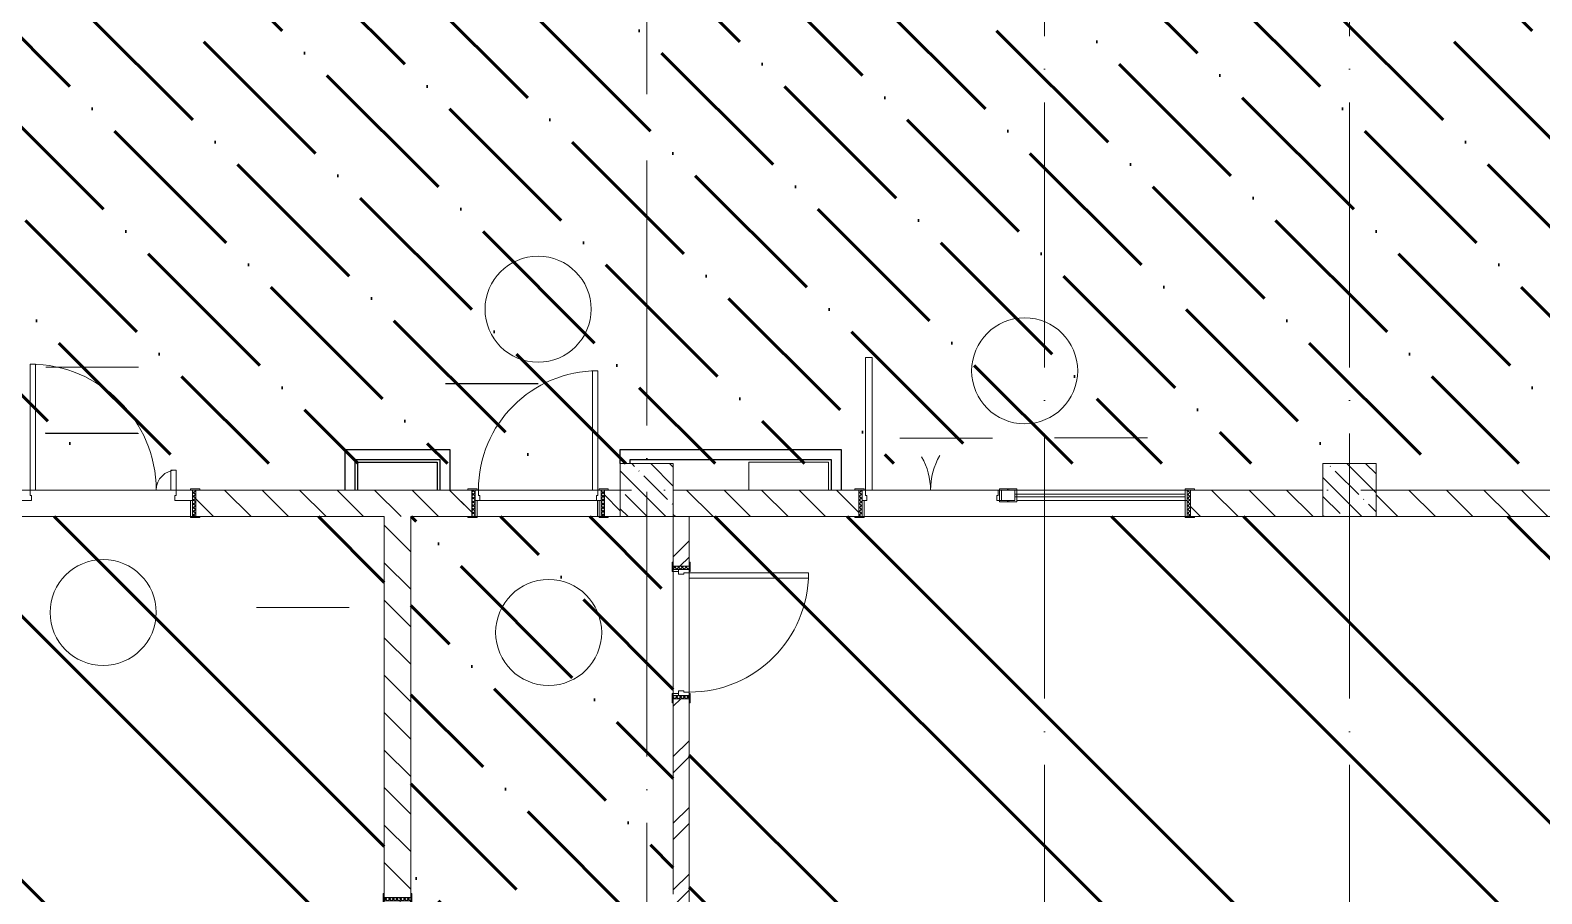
# Model space of a CAD drawing. Header units: millimetres. Extents: x -68946 to 288321, y -402657 to 324925.
# Drawn here: x 98203 to 109603, y -225828 to -219310 of the extents above; entities that cross this region are included whole.
import ezdxf

# ---------------------------------------------------------------- set-up
doc = ezdxf.new("R2010")
doc.units = ezdxf.units.MM
doc.linetypes.add('ADSK_Линия сетки', pattern=[2500, 2000, -250, 0, -250])
for name, color, linetype, lineweight in [('3.4) ПТ-1.2      4 вып', 1, 'Continuous', 60), ('3.4) ПТ-2.15    4 вып', 200, 'Continuous', 60), ('A-DOOR-____-IDEN', 31, 'Continuous', 9), ('A-DOOR-____-MCUT', 250, 'Continuous', 5), ('A-DOOR-____-OTLN', 250, 'Continuous', 5), ('A-DOOR-FRAM-MCUT', 31, 'Continuous', 5), ('A-DOOR-FRAM-OTLN', 31, 'Continuous', 5), ('A-DOOR-GLAZ-MCUT', 31, 'Continuous', 5), ('A-FLOR-____-OTLN', 192, 'Continuous', 9), ('A-WALL-____-MCUT', 250, 'Continuous', 13), ('A-WALL-____-PATT', 250, 'Continuous', 13), ('I-WALL-____-OTLN', 250, 'Continuous', 9), ('S-COLS-____-IDEN', 171, 'Continuous', 9), ('S-COLS-____-MCUT', 250, 'Continuous', 25), ('S-COLS-____-OTLN', 250, 'Continuous', 9), ('S-GRID-____-OTLN', 250, 'Continuous', 9), ('Обобщенные модели', 7, 'Continuous', 9)]:
    doc.layers.add(name, color=color, linetype=linetype, lineweight=lineweight)
pattern_1 = [(135, (28052.9, -258555.93), (-141.42136, -141.42136), [])]
pattern_2 = [(135, (1801.41, 164.685), (-14.14214, -14.14214), []), (225, (1801.41, 164.685), (14.14214, -14.14214), [])]
pattern_3 = [(45, (-321.384, 164.685), (-14.1421, 14.1421), []), (135, (-321.384, 164.685), (-14.1421, -14.1421), [])]
pattern_4 = [(135, (28052.9, -258645.93), (-141.42136, -141.42136), [])]

# ---------------------------------------------------------------- blocks, each defined once
blk = doc.blocks.new('Дверь_СКБ_1Ст_Внутренняя - Д-29л_1000x2100h_Кладовая-42643438-АР1_Маркировочный план 3 этажа секция 2_3')
at = {"layer": 'A-DOOR-____-OTLN'}
h = blk.add_hatch(dxfattribs=at)
h.set_pattern_fill('FP_38', color=256, style=0, pattern_type=2)
h.set_pattern_definition(pattern_2)
h.paths.add_polyline_path([(512.5, -100), (512.5, 100), (487.5, 100), (487.5, -100)])
at = {"layer": 'A-DOOR-FRAM-OTLN'}
h = blk.add_hatch(dxfattribs=at)
h.set_pattern_fill('FP_39', color=256, style=0, pattern_type=2)
h.set_pattern_definition(pattern_3)
h.paths.add_polyline_path([(-462.5, 100), (-487.5, 100), (-487.5, -100), (-462.5, -100)])
at = {"layer": 'A-DOOR-____-MCUT'}
for p, q in [((462.5, 1000), (422.5, 1000)), ((422.5, 1000), (422.5, 100)), ((462.5, 100), (462.5, 1000)), ((422.5, 100), (462.5, 100))]:
    blk.add_line(p, q, dxfattribs=at)
at = {"layer": 'A-DOOR-____-OTLN'}
blk.add_arc((462.5, 100), 900, 90, 180, dxfattribs=at)
at = {"layer": 'A-DOOR-FRAM-MCUT'}
for p, q in [((-447.5, 108), (-517.5, 108)), ((-517.5, 108), (-517.5, 100)), ((-517.5, 100), (-447.5, 100)), ((-462.5, 100), (-487.5, 100)), ((-487.5, 100), (-487.5, -100)), ((-437.5, 100), (-462.5, 100)), ((-462.5, 100), (-462.5, 20)), ((-462.5, -100), (-462.5, 100)), ((-447.5, 100), (-462.5, 100)), ((-462.5, 100), (-462.5, 99)), ((-462.5, 99), (-447.5, 99)), ((-462.5, 20), (-427.5, 20)), ((-447.5, 20), (-462.5, 20)), ((-462.5, 20), (-462.5, -100)), ((-447.5, 100), (-447.5, 108)), ((-447.5, 99), (-447.5, 100)), ((-447.5, -100), (-447.5, 20)), ((-437.5, 60), (-437.5, 100)), ((-427.5, 60), (-437.5, 60)), ((-427.5, 20), (-427.5, 60)), ((462.5, 60), (452.5, 60)), ((452.5, 60), (452.5, 20)), ((452.5, 20), (487.5, 20)), ((462.5, 100), (462.5, 60)), ((487.5, 100), (462.5, 100)), ((542.5, 108), (472.5, 108)), ((472.5, 108), (472.5, 100)), ((487.5, 100), (472.5, 100)), ((472.5, 100), (472.5, 99)), ((472.5, 100), (542.5, 100)), ((472.5, 99), (487.5, 99)), ((487.5, 20), (472.5, 20)), ((472.5, 20), (472.5, -100)), ((487.5, 20), (487.5, 100)), ((512.5, 100), (487.5, 100)), ((487.5, 100), (487.5, -100)), ((487.5, 99), (487.5, 100)), ((487.5, -100), (487.5, 20)), ((512.5, -100), (512.5, 100)), ((542.5, 100), (542.5, 108)), ((-447.5, -100), (-517.5, -100)), ((-517.5, -100), (-517.5, -108)), ((-517.5, -108), (-447.5, -108)), ((-487.5, -100), (-462.5, -100)), ((-462.5, -100), (-447.5, -100)), ((-447.5, -108), (-447.5, -100)), ((472.5, -100), (487.5, -100)), ((542.5, -100), (472.5, -100)), ((472.5, -100), (472.5, -108)), ((472.5, -108), (542.5, -108)), ((487.5, -100), (512.5, -100)), ((542.5, -108), (542.5, -100))]:
    blk.add_line(p, q, dxfattribs=at)
blk = doc.blocks.new('Дверь_СКБ_1Ст_Внутренняя - Д-29п_1000x2100h_Кладовая-42637306-АР1_Маркировочный план 3 этажа секция 2_3')
at = {"layer": 'A-DOOR-____-OTLN'}
h = blk.add_hatch(dxfattribs=at)
h.set_pattern_fill('FP_42', color=256, style=0, pattern_type=2)
h.set_pattern_definition([(135, (1801.41, 124.685), (-14.14214, -14.14214), []), (225, (1801.41, 124.685), (14.14214, -14.14214), [])])
h.paths.add_polyline_path([(512.5, -60), (512.5, 60), (487.5, 60), (487.5, -60)])
at = {"layer": 'A-DOOR-FRAM-OTLN'}
h = blk.add_hatch(dxfattribs=at)
h.set_pattern_fill('FP_43', color=256, style=0, pattern_type=2)
h.set_pattern_definition([(45, (-321.384, 124.685), (-14.1421, 14.1421), []), (135, (-321.384, 124.685), (-14.1421, -14.1421), [])])
h.paths.add_polyline_path([(-462.5, 60), (-487.5, 60), (-487.5, -60), (-462.5, -60)])
at = {"layer": 'A-DOOR-____-MCUT'}
for p, q in [((-437.5, 960), (-437.5, 60)), ((-397.5, 960), (-437.5, 960)), ((-397.5, 60), (-397.5, 960)), ((-437.5, 60), (-397.5, 60))]:
    blk.add_line(p, q, dxfattribs=at)
at = {"layer": 'A-DOOR-____-OTLN'}
blk.add_arc((-437.5, 60), 900, 360, 90, dxfattribs=at)
at = {"layer": 'A-DOOR-FRAM-MCUT'}
for p, q in [((-447.5, 68), (-517.5, 68)), ((-517.5, 68), (-517.5, 60)), ((-517.5, 60), (-447.5, 60)), ((-462.5, 60), (-487.5, 60)), ((-487.5, 60), (-487.5, -60)), ((-437.5, 60), (-462.5, 60)), ((-462.5, 60), (-462.5, -20)), ((-462.5, -60), (-462.5, 60)), ((-447.5, 60), (-462.5, 60)), ((-462.5, 60), (-462.5, 59)), ((-462.5, 59), (-447.5, 59)), ((-447.5, 60), (-447.5, 68)), ((-447.5, 59), (-447.5, 60)), ((-437.5, 20), (-437.5, 60)), ((-427.5, 20), (-437.5, 20)), ((-427.5, -20), (-427.5, 20)), ((462.5, 20), (452.5, 20)), ((452.5, 20), (452.5, -20)), ((462.5, 60), (462.5, 20)), ((487.5, 60), (462.5, 60)), ((542.5, 68), (472.5, 68)), ((472.5, 68), (472.5, 60)), ((487.5, 60), (472.5, 60)), ((472.5, 60), (472.5, 59)), ((472.5, 60), (542.5, 60)), ((472.5, 59), (487.5, 59)), ((487.5, -20), (487.5, 60)), ((512.5, 60), (487.5, 60)), ((487.5, 60), (487.5, -60)), ((487.5, 59), (487.5, 60)), ((512.5, -60), (512.5, 60)), ((542.5, 60), (542.5, 68)), ((-447.5, -60), (-517.5, -60)), ((-517.5, -60), (-517.5, -68)), ((-517.5, -68), (-447.5, -68)), ((-487.5, -60), (-462.5, -60)), ((-462.5, -20), (-427.5, -20)), ((-447.5, -20), (-462.5, -20)), ((-462.5, -20), (-462.5, -60)), ((-462.5, -60), (-447.5, -60)), ((-447.5, -60), (-447.5, -20)), ((-447.5, -68), (-447.5, -60)), ((452.5, -20), (487.5, -20)), ((487.5, -20), (472.5, -20)), ((472.5, -20), (472.5, -60)), ((472.5, -60), (487.5, -60)), ((542.5, -60), (472.5, -60)), ((472.5, -60), (472.5, -68)), ((472.5, -68), (542.5, -68)), ((487.5, -60), (487.5, -20)), ((487.5, -60), (512.5, -60)), ((542.5, -68), (542.5, -60))]:
    blk.add_line(p, q, dxfattribs=at)
blk = doc.blocks.new('BSC_Колонна _Прямоугольная - 400x400-V133-АР1_Маркировочный план 3 этажа секция 2_3')
at = {"layer": 'S-COLS-____-OTLN', "lineweight": 5}
h = blk.add_hatch(dxfattribs=at)
h.set_pattern_fill('FP_109', color=256, style=0, pattern_type=2)
h.set_pattern_definition([(135, (-74800, -35775), (-142.5612, -142.5612), []), (135, (-74657.44, -35775), (-142.5612, -142.5612), [252.016, -50.403, 3.353, -47.05])])
h.paths.add_polyline_path([(200, -200), (200, 200), (-200, 200), (-200, -200)])
at = {"layer": 'S-COLS-____-MCUT', "lineweight": 5}
for p, q in [((200, 200), (-200, 200)), ((-200, 200), (-200, -200)), ((200, -200), (200, 200)), ((-200, -200), (200, -200))]:
    blk.add_line(p, q, dxfattribs=at)
blk = doc.blocks.new('BSC_Колонна _Прямоугольная - 400x400-V135-АР1_Маркировочный план 3 этажа секция 2_3')
at = {"layer": 'S-COLS-____-OTLN', "lineweight": 5}
h = blk.add_hatch(dxfattribs=at)
h.set_pattern_fill('FP_111', color=256, style=0, pattern_type=2)
h.set_pattern_definition([(135, (-80100, -35775), (-142.5612, -142.5612), []), (135, (-79957.44, -35775), (-142.5612, -142.5612), [252.016, -50.403, 3.353, -47.05])])
h.paths.add_polyline_path([(200, -200), (200, 200), (-200, 200), (-200, -200)])
at = {"layer": 'S-COLS-____-MCUT', "lineweight": 5}
for p, q in [((200, 200), (-200, 200)), ((-200, 200), (-200, -200)), ((200, -200), (200, 200)), ((-200, -200), (200, -200))]:
    blk.add_line(p, q, dxfattribs=at)
blk = doc.blocks.new('Дверь_СКБ_1Ст_Внутренняя - Д-29л_1000x2100h_Кладовая-V153-АР1_Маркировочный план 3 этажа секция 2_3')
at = {"layer": 'A-DOOR-____-OTLN'}
h = blk.add_hatch(dxfattribs=at)
h.set_pattern_fill('FP_38', color=256, style=0, pattern_type=2)
h.set_pattern_definition(pattern_2)
h.paths.add_polyline_path([(512.5, -100), (512.5, 100), (487.5, 100), (487.5, -100)])
at = {"layer": 'A-DOOR-FRAM-OTLN'}
h = blk.add_hatch(dxfattribs=at)
h.set_pattern_fill('FP_39', color=256, style=0, pattern_type=2)
h.set_pattern_definition(pattern_3)
h.paths.add_polyline_path([(-462.5, -100), (-462.5, 100), (-487.5, 100), (-487.5, -100)])
at = {"layer": 'A-DOOR-____-MCUT'}
for p, q in [((462.5, 1000), (422.5, 1000)), ((422.5, 1000), (422.5, 100)), ((462.5, 100), (462.5, 1000)), ((422.5, 100), (462.5, 100))]:
    blk.add_line(p, q, dxfattribs=at)
at = {"layer": 'A-DOOR-____-OTLN'}
blk.add_arc((462.5, 100), 900, 90, 180, dxfattribs=at)
at = {"layer": 'A-DOOR-FRAM-MCUT'}
for p, q in [((-447.5, 108), (-517.5, 108)), ((-517.5, 108), (-517.5, 100)), ((-517.5, 100), (-447.5, 100)), ((-462.5, 100), (-487.5, 100)), ((-487.5, 100), (-487.5, -100)), ((-437.5, 100), (-462.5, 100)), ((-462.5, 100), (-462.5, 20)), ((-462.5, -100), (-462.5, 100)), ((-447.5, 100), (-462.5, 100)), ((-462.5, 100), (-462.5, 99)), ((-462.5, 99), (-447.5, 99)), ((-462.5, 20), (-427.5, 20)), ((-447.5, 20), (-462.5, 20)), ((-462.5, 20), (-462.5, -100)), ((-447.5, 100), (-447.5, 108)), ((-447.5, 99), (-447.5, 100)), ((-447.5, -100), (-447.5, 20)), ((-437.5, 60), (-437.5, 100)), ((-427.5, 60), (-437.5, 60)), ((-427.5, 20), (-427.5, 60)), ((462.5, 60), (452.5, 60)), ((452.5, 60), (452.5, 20)), ((452.5, 20), (487.5, 20)), ((462.5, 100), (462.5, 60)), ((487.5, 100), (462.5, 100)), ((542.5, 108), (472.5, 108)), ((472.5, 108), (472.5, 100)), ((487.5, 100), (472.5, 100)), ((472.5, 100), (472.5, 99)), ((472.5, 100), (542.5, 100)), ((472.5, 99), (487.5, 99)), ((487.5, 20), (472.5, 20)), ((472.5, 20), (472.5, -100)), ((487.5, 20), (487.5, 100)), ((512.5, 100), (487.5, 100)), ((487.5, 100), (487.5, -100)), ((487.5, 99), (487.5, 100)), ((487.5, -100), (487.5, 20)), ((512.5, -100), (512.5, 100)), ((542.5, 100), (542.5, 108)), ((-447.5, -100), (-517.5, -100)), ((-517.5, -100), (-517.5, -108)), ((-517.5, -108), (-447.5, -108)), ((-487.5, -100), (-462.5, -100)), ((-462.5, -100), (-447.5, -100)), ((-447.5, -108), (-447.5, -100)), ((472.5, -100), (487.5, -100)), ((542.5, -100), (472.5, -100)), ((472.5, -100), (472.5, -108)), ((472.5, -108), (542.5, -108)), ((487.5, -100), (512.5, -100)), ((542.5, -108), (542.5, -100))]:
    blk.add_line(p, q, dxfattribs=at)
blk = doc.blocks.new('Дверь_СКБ_2Ст_Фрамуга2 - Н_ВВ-3_2500x2600h_Учебные помещения_Фрамуга слева-V1-АР1_Маркировочный план 3 этажа секция 2_3')
at = {"layer": 'A-DOOR-____-OTLN'}
h = blk.add_hatch(dxfattribs=at)
h.set_pattern_fill('FP_3', color=256, style=0, pattern_type=2)
h.set_pattern_definition([(135, (1051.41, 164.685), (-14.1421, -14.1421), []), (225, (1051.41, 164.685), (14.1421, -14.1421), [])])
h.paths.add_polyline_path([(1237.5, 100), (1237.5, -100), (1262.5, -100), (1262.5, 100)])
at = {"layer": 'A-DOOR-FRAM-OTLN'}
h = blk.add_hatch(dxfattribs=at)
h.set_pattern_fill('FP_4', color=256, style=0, pattern_type=2)
h.set_pattern_definition([(45, (-1071.384, 164.685), (-14.1421, 14.1421), []), (135, (-1071.384, 164.685), (-14.1421, -14.1421), [])])
h.paths.add_polyline_path([(-1237.5, -100), (-1212.5, -100), (-1212.5, 100), (-1237.5, 100)])
at = {"layer": 'A-DOOR-____-MCUT'}
for p, q in [((-1187.5, 1100), (-1187.5, 100)), ((-1137.5, 1100), (-1187.5, 1100)), ((-1137.5, 100), (-1137.5, 1100)), ((-1187.5, 100), (-1137.5, 100))]:
    blk.add_line(p, q, dxfattribs=at)
at = {"layer": 'A-DOOR-____-OTLN'}
for centre, radius, start, end in [((-1197.5, 100), 500, 360, 30), ((-177.5, 100), 520, 150, 180)]:
    blk.add_arc(centre, radius, start, end, dxfattribs=at)
at = {"layer": 'A-DOOR-FRAM-MCUT'}
for p, q in [((-1197.5, 108), (-1267.5, 108)), ((-1267.5, 108), (-1267.5, 100)), ((-1267.5, 100), (-1197.5, 100)), ((-1212.5, 100), (-1237.5, 100)), ((-1237.5, 100), (-1237.5, -100)), ((-1187.5, 100), (-1212.5, 100)), ((-1212.5, 100), (-1212.5, 20)), ((-1212.5, -100), (-1212.5, 100)), ((-1212.5, 20), (-1177.5, 20)), ((-1197.5, 20), (-1212.5, 20)), ((-1212.5, 20), (-1212.5, -100)), ((-1197.5, 100), (-1197.5, 108)), ((-1197.5, -100), (-1197.5, 20)), ((-1187.5, 60), (-1187.5, 100)), ((-1177.5, 60), (-1187.5, 60)), ((-1177.5, 20), (-1177.5, 60)), ((-187.5, 60), (-197.5, 60)), ((-197.5, 60), (-197.5, 20)), ((-197.5, 20), (-162.5, 20)), ((-187.5, 100), (-187.5, 60)), ((-162.5, 100), (-187.5, 100)), ((-177.5, 108), (-177.5, 100)), ((-107.5, 108), (-177.5, 108)), ((-177.5, 100), (-177.5, 20)), ((-177.5, 12), (-177.5, 20)), ((-107.5, 12), (-177.5, 12)), ((-62.5, 100), (-162.5, 100)), ((-162.5, 20), (-162.5, 100)), ((-162.5, 20), (-162.5, 100)), ((-62.5, 20), (-162.5, 20)), ((-117.5, 108), (-117.5, 100)), ((-47.5, 108), (-117.5, 108)), ((-117.5, 20), (-117.5, 12)), ((-117.5, 12), (-47.5, 12)), ((-107.5, 100), (-107.5, 108)), ((-107.5, 20), (-107.5, 12)), ((-62.5, 100), (-62.5, 20)), ((-47.5, 100), (-47.5, 108)), ((-47.5, 100), (-47.5, 20)), ((-47.5, 100), (1237.5, 100)), ((-47.5, 12), (-47.5, 20)), ((1237.5, 20), (-47.5, 20)), ((1292.5, 108), (1222.5, 108)), ((1222.5, 108), (1222.5, 100)), ((1222.5, 100), (1222.5, 20)), ((1222.5, 100), (1292.5, 100)), ((1237.5, 20), (1222.5, 20)), ((1222.5, 20), (1222.5, -100)), ((1237.5, 100), (1237.5, 20)), ((1262.5, 100), (1237.5, 100)), ((1237.5, 100), (1237.5, -100)), ((1237.5, -100), (1237.5, 20)), ((1262.5, -100), (1262.5, 100)), ((1292.5, 100), (1292.5, 108)), ((-1197.5, -100), (-1267.5, -100)), ((-1267.5, -100), (-1267.5, -108)), ((-1267.5, -108), (-1197.5, -108)), ((-1237.5, -100), (-1212.5, -100)), ((-1212.5, -100), (-1197.5, -100)), ((-1197.5, -108), (-1197.5, -100)), ((1222.5, -100), (1237.5, -100)), ((1292.5, -100), (1222.5, -100)), ((1222.5, -100), (1222.5, -108)), ((1222.5, -108), (1292.5, -108)), ((1237.5, -100), (1262.5, -100)), ((1292.5, -108), (1292.5, -100))]:
    blk.add_line(p, q, dxfattribs=at)
at = {"layer": 'A-DOOR-GLAZ-MCUT'}
for p, q in [((1222.5, 70), (-62.5, 70)), ((1222.5, 50), (-62.5, 50))]:
    blk.add_line(p, q, dxfattribs=at)
blk = doc.blocks.new('Дверь_СКБ_2Ст_Внутренняя1 - Н_ВВ-11_1400x2600h_Фрамуга сверху_ рейлинг_ ручка-42112425-АР1_Маркировочный план 3 этажа секция 2_3')
at = {"layer": 'A-DOOR-____-OTLN'}
h = blk.add_hatch(dxfattribs=at)
h.set_pattern_fill('FP_40', color=256, style=0, pattern_type=2)
h.set_pattern_definition([(135, (1601.41, 164.685), (-14.14214, -14.14214), []), (225, (1601.41, 164.685), (14.14214, -14.14214), [])])
h.paths.add_polyline_path([(687.5, -100), (712.5, -100), (712.5, 100), (687.5, 100), (687.5, -33.4)])
at = {"layer": 'A-DOOR-FRAM-OTLN'}
h = blk.add_hatch(dxfattribs=at)
h.set_pattern_fill('FP_41', color=256, style=0, pattern_type=2)
h.set_pattern_definition([(45, (-521.384, 164.685), (-14.1421, 14.1421), []), (135, (-521.384, 164.685), (-14.1421, -14.1421), [])])
h.paths.add_polyline_path([(-662.5, -100), (-662.5, 100), (-687.5, 100), (-687.5, -100)])
at = {"layer": 'A-DOOR-____-MCUT'}
for p, q in [((-537.5, 1050), (-537.5, 100)), ((-497.5, 1050), (-537.5, 1050)), ((-497.5, 100), (-497.5, 1050)), ((562.5, 250), (522.5, 250)), ((522.5, 250), (522.5, 100)), ((562.5, 100), (562.5, 250)), ((-537.5, 100), (-497.5, 100)), ((522.5, 100), (562.5, 100))]:
    blk.add_line(p, q, dxfattribs=at)
at = {"layer": 'A-DOOR-____-OTLN'}
for centre, radius, start, end in [((-537.5, 100), 950, 0, 90), ((562.5, 100), 150, 90, 180)]:
    blk.add_arc(centre, radius, start, end, dxfattribs=at)
at = {"layer": 'A-DOOR-FRAM-MCUT'}
for p, q in [((-647.5, 108), (-717.5, 108)), ((-717.5, 108), (-717.5, 100)), ((-717.5, 100), (-647.5, 100)), ((-662.5, 100), (-687.5, 100)), ((-687.5, 100), (-687.5, -100)), ((-537.5, 100), (-662.5, 100)), ((-662.5, 100), (-662.5, 20)), ((-662.5, -100), (-662.5, 100)), ((-647.5, 100), (-662.5, 100)), ((-662.5, 100), (-662.5, 99)), ((-662.5, 99), (-647.5, 99)), ((-662.5, 20), (-527.5, 20)), ((-647.5, 20), (-662.5, 20)), ((-662.5, 20), (-662.5, -100)), ((-647.5, 100), (-647.5, 108)), ((-647.5, 99), (-647.5, 100)), ((-647.5, -100), (-647.5, 20)), ((-537.5, 60), (-537.5, 100)), ((-527.5, 60), (-537.5, 60)), ((-527.5, 20), (-527.5, 60)), ((562.5, 60), (552.5, 60)), ((552.5, 60), (552.5, 20)), ((552.5, 20), (687.5, 20)), ((562.5, 100), (562.5, 60)), ((687.5, 100), (562.5, 100)), ((742.5, 108), (672.5, 108)), ((672.5, 108), (672.5, 100)), ((687.5, 100), (672.5, 100)), ((672.5, 100), (672.5, 99)), ((672.5, 100), (742.5, 100)), ((672.5, 99), (687.5, 99)), ((687.5, 20), (672.5, 20)), ((672.5, 20), (672.5, -100)), ((687.5, 20), (687.5, 100)), ((712.5, 100), (687.5, 100)), ((687.5, 100), (687.5, -100)), ((687.5, 99), (687.5, 100)), ((687.5, -100), (687.5, 20)), ((712.5, -100), (712.5, 100)), ((742.5, 100), (742.5, 108)), ((-647.5, -100), (-717.5, -100)), ((-717.5, -100), (-717.5, -108)), ((-717.5, -108), (-647.5, -108)), ((-687.5, -100), (-662.5, -100)), ((-662.5, -100), (-647.5, -100)), ((-647.5, -108), (-647.5, -100)), ((672.5, -100), (687.5, -100)), ((742.5, -100), (672.5, -100)), ((672.5, -100), (672.5, -108)), ((672.5, -108), (742.5, -108)), ((687.5, -100), (712.5, -100)), ((742.5, -108), (742.5, -100))]:
    blk.add_line(p, q, dxfattribs=at)
blk = doc.blocks.new('ADSK_Марка_Дверь - Типоразмер_ADSK_Марка-30565456-АР1_Маркировочный план 3 этажа секция 2_3')
at = {"layer": 'A-DOOR-____-IDEN'}
blk.add_circle((0, 0), 4, dxfattribs=at)
blk = doc.blocks.new('ADSK_Марка_НесущаяКолонна - Экземлпляр_ADSK_Марка-38501749-АР2_План фахверков внутренних ограждающих конструкций на отм_ _8_400_ Секция 2_ 3')
at = {"layer": 'S-COLS-____-IDEN'}
blk.add_line((-3.5, 0), (3.5, 0), dxfattribs=at)

msp = doc.modelspace()

# ---------------------------------------------------------------- hatches: boundary and pattern name
at = {"layer": '3.4) ПТ-1.2      4 вып'}
h = msp.add_hatch(dxfattribs=at)
h.set_pattern_fill('ANSI32', color=256, scale=222, angle=90)
h.paths.add_polyline_path([(100872.9057, -222980.9286), (97552.9057, -222980.9286), (97552.9057, -232130.9286), (100872.9057, -232130.9286)])
h = msp.add_hatch(dxfattribs=at)
h.set_pattern_fill('ANSI32', color=256, scale=222, angle=90)
h.paths.add_polyline_path([(110802.9057, -222980.9286), (103172.9057, -222980.9286), (103172.9057, -232130.9286), (110802.9057, -232130.9286)])
at = {"layer": '3.4) ПТ-2.15    4 вып'}
h = msp.add_hatch(dxfattribs=at)
h.set_pattern_fill('ANSI36', color=256, scale=150, angle=90)
h.paths.add_polyline_path([(136922.9066, -218780.9286), (97552.9057, -218780.9286), (97552.9057, -222580.9286), (118362.9063, -222580.9286), (118362.9063, -222130.9056), (121722.9057, -222130.9056), (121722.9057, -222580.9286), (124552.9057, -222580.9286), (124552.9057, -222130.9883), (129331.7151, -222130.9883), (129331.7151, -222580.9286), (136922.9066, -222580.9286)])
h = msp.add_hatch(dxfattribs=at)
h.set_pattern_fill('ANSI36', color=256, scale=150, angle=90)
h.paths.add_polyline_path([(103052.9057, -222980.9286), (101072.9057, -222980.9286), (101072.9057, -228830.9292), (103052.9057, -228830.9292)])
at = {"layer": 'A-WALL-____-PATT', "lineweight": 15}
h = msp.add_hatch(dxfattribs=at)
h.set_pattern_fill('FP_1', color=256, style=0, pattern_type=2)
h.set_pattern_definition(pattern_4)
h.paths.add_polyline_path([(99452.9057, -222980.9286), (101532.9057, -222980.9286), (101532.9057, -222780.9286), (99452.9057, -222780.9286), (99452.9057, -222860.9286)])
h.paths.add_polyline_path([(97769.2215, -222980.9286), (98052.9057, -222980.9286), (98052.9057, -222780.9286), (97752.9057, -222780.9286), (97752.9057, -222980.9286)])
h = msp.add_hatch(dxfattribs=at)
h.set_pattern_fill('FP_1', color=256, style=0, pattern_type=2)
h.set_pattern_definition(pattern_4)
h.paths.add_polyline_path([(102554.546, -222980.9286), (102652.9057, -222980.9286), (102652.9057, -222780.9286), (102532.9057, -222780.9286), (102532.9057, -222980.9286)])
h.paths.add_polyline_path([(101531.9057, -222980.9286), (101532.9057, -222980.8023), (101532.9057, -222780.9286), (101422.9057, -222780.9286), (101422.9057, -222980.9286), (101502.9057, -222980.9286)])
h = msp.add_hatch(dxfattribs=at)
h.set_pattern_fill('FP_1', color=256, style=0, pattern_type=2)
h.set_pattern_definition(pattern_1)
h.paths.add_polyline_path([(107832.9057, -222980.9286), (107952.9057, -222980.9286), (107952.9057, -222780.9286), (106952.9057, -222780.9286), (106952.9057, -222980.9286), (107337.6802, -222980.9286)])
h.paths.add_polyline_path([(104422.9057, -222980.9286), (104452.9057, -222980.9286), (104452.9057, -222780.9286), (103052.9057, -222780.9286), (103052.9057, -222980.9286)])
h = msp.add_hatch(dxfattribs=at)
h.set_pattern_fill('FP_1', color=256, style=0, pattern_type=2)
h.set_pattern_definition([(135, (26712.9, -258555.93), (-141.42136, -141.42136), [])])
h.paths.add_polyline_path([(112282.9057, -222980.9286), (112592.9057, -222980.9286), (112592.9057, -222780.9286), (112232.9057, -222780.9286), (112232.9104, -222980.9286), (112262.9057, -222980.9286)])
h.paths.add_polyline_path([(110832.9057, -222980.9286), (110832.9057, -222780.9286), (108352.9057, -222780.9903), (108352.9057, -222980.9286), (110802.9057, -222980.9286)])
h = msp.add_hatch(dxfattribs=at)
h.set_pattern_fill('FP_1', color=256, style=0, pattern_type=2)
h.set_pattern_definition(pattern_1)
h.paths.add_polyline_path([(100872.9057, -232130.9286), (101072.9057, -232130.9286), (101072.9057, -226855.9292), (100872.9057, -226855.9292), (100872.9057, -231253.5602)])
h.paths.add_polyline_path([(101072.9057, -225855.9292), (101072.9057, -222979.8832), (100872.9057, -222979.8832), (100872.9057, -225855.9292)])
h = msp.add_hatch(dxfattribs=at)
h.set_pattern_fill('FP_2', color=256, style=0, pattern_type=2)
h.set_pattern_definition([(45, (28052.9, -258555.93), (-251.4472, 251.4472), []), (45, (28052.9, -258174.93), (-251.4472, 251.4472), [])])
h.paths.add_polyline_path([(103172.9057, -228830.9292), (103172.9057, -224355.9292), (103052.9057, -224355.9292), (103052.9057, -228830.9292)])
h.paths.add_polyline_path([(103172.9057, -223355.9292), (103172.9057, -222980.9286), (103052.9057, -222980.9286), (103052.9057, -223355.9292)])

# ---------------------------------------------------------------- linework, layer by layer
for points in [[(100577.9057, -222780.9286), (100577.9057, -222475.9286), (101367.9057, -222475.9286), (101367.9057, -222780.9286)], [(102652.9057, -222580.9286), (102652.9057, -222475.9286), (104317.9057, -222475.9286), (104317.9057, -222780.9286)], [(100652.9057, -222780.9286), (100652.9057, -222550.9286), (101292.9057, -222550.9286), (101292.9057, -222780.9286)], [(100672.9057, -222780.9286), (100672.9057, -222570.9286), (101272.9057, -222570.9286), (101272.9057, -222780.9286)], [(102727.9057, -222580.9286), (102727.9057, -222550.9286), (104242.9057, -222550.9286), (104242.9057, -222780.9286)]]:
    msp.add_lwpolyline(points)
at = {"layer": 'A-FLOR-____-OTLN', "lineweight": 5}
for p, q in [((99262.9057, -222780.9286), (98242.9057, -222780.9286)), ((98242.9057, -222780.9286), (99262.9057, -222780.9286)), ((102472.9057, -222860.9286), (101592.9057, -222860.9286)), ((102481.9057, -222980.9286), (102481.9057, -222860.9286)), ((105502.9057, -222780.9286), (104552.9057, -222780.9286)), ((106912.9057, -222780.9286), (105527.9057, -222780.9286)), ((102492.9057, -222980.9286), (102481.9057, -222980.9286)), ((103172.9057, -223445.9292), (103172.9057, -224305.9292))]:
    msp.add_line(p, q, dxfattribs=at)
at = {"layer": 'A-WALL-____-MCUT', "color": 7, "lineweight": 15}
for p, q in [((101502.9057, -222780.9286), (99452.9057, -222780.9286)), ((99742.9057, -222780.9286), (99482.9057, -222780.9286)), ((102652.9057, -222780.9286), (102562.9057, -222780.9286)), ((104422.9057, -222780.9286), (103052.9057, -222780.9286)), ((107952.9057, -222780.9286), (106982.9057, -222780.9286)), ((110802.9057, -222780.9286), (108352.9057, -222780.9286)), ((99482.9057, -222980.9286), (100872.9057, -222980.9286)), ((100872.9057, -222980.9286), (100872.9057, -225825.9292)), ((101072.9057, -225825.9292), (101072.9057, -222980.9286)), ((101072.9057, -222980.9286), (101502.9057, -222980.9286)), ((102562.9057, -222980.9286), (102652.9057, -222980.9286)), ((103052.9057, -222980.9286), (103052.9057, -223325.9292)), ((103052.9057, -222980.9286), (104452.9057, -222980.9286)), ((103172.9057, -223325.9292), (103172.9057, -222980.9286)), ((106982.9057, -222980.9286), (107952.9057, -222980.9286)), ((108352.9057, -222980.9286), (110802.9057, -222980.9286)), ((103052.9057, -224385.9292), (103052.9057, -225830.9286)), ((103172.9057, -229957.9292), (103172.9057, -224385.9292))]:
    msp.add_line(p, q, dxfattribs=at)
at = {"layer": 'I-WALL-____-OTLN', "lineweight": 15}
for p, q in [((101582.9057, -222780.9286), (102442.9057, -222780.9286)), ((104552.9057, -222780.9286), (105502.9057, -222780.9286)), ((105527.9057, -222780.9286), (106912.9057, -222780.9286)), ((99412.9057, -222980.9286), (98092.9057, -222980.9286)), ((102492.9057, -222980.9286), (101572.9057, -222980.9286)), ((106912.9057, -222980.9286), (104492.9057, -222980.9286)), ((103052.9057, -224315.9292), (103052.9057, -223395.9292)), ((103172.9057, -223445.9292), (103172.9057, -224305.9292))]:
    msp.add_line(p, q, dxfattribs=at)
at = {"layer": 'S-GRID-____-OTLN', "linetype": 'ADSK_Линия сетки'}
for p, q in [((102852.9057, -262294.7685), (102852.9057, -197353.9241)), ((105852.9057, -197353.9241), (105852.9057, -262294.7685)), ((108152.9057, -197353.9241), (108152.9057, -262294.7685)), ((93236.8325, -222780.9286), (181888.5828, -222780.9286))]:
    msp.add_line(p, q, dxfattribs=at)
at = {"layer": 'Обобщенные модели'}
for p, q in [((100672.9057, -222780.9286), (100672.9057, -222570.9286)), ((100672.9057, -222570.9286), (101272.9057, -222570.9286)), ((100672.9057, -222780.9286), (100672.9057, -222570.9286)), ((100672.9057, -222570.9286), (101272.9057, -222570.9286)), ((101272.9057, -222570.9286), (100672.9057, -222570.9286)), ((100672.9057, -222570.9286), (100672.9057, -222780.9286)), ((101272.9057, -222570.9286), (101272.9057, -222780.9286)), ((101272.9057, -222570.9286), (101272.9057, -222780.9286)), ((101272.9057, -222780.9286), (101272.9057, -222570.9286)), ((103622.9057, -222780.9286), (103622.9057, -222570.9286)), ((103622.9057, -222570.9286), (104222.9057, -222570.9286)), ((103622.9057, -222780.9286), (103622.9057, -222570.9286)), ((103622.9057, -222570.9286), (104222.9057, -222570.9286)), ((104222.9057, -222570.9286), (103622.9057, -222570.9286)), ((103622.9057, -222570.9286), (103622.9057, -222780.9286)), ((104222.9057, -222570.9286), (104222.9057, -222780.9286)), ((104222.9057, -222570.9286), (104222.9057, -222780.9286)), ((104222.9057, -222780.9286), (104222.9057, -222570.9286)), ((101272.9057, -222780.9286), (100672.9057, -222780.9286)), ((101272.9057, -222780.9286), (100672.9057, -222780.9286)), ((100672.9057, -222780.9286), (101272.9057, -222780.9286)), ((104222.9057, -222780.9286), (103622.9057, -222780.9286)), ((104222.9057, -222780.9286), (103622.9057, -222780.9286)), ((103622.9057, -222780.9286), (104222.9057, -222780.9286))]:
    msp.add_line(p, q, dxfattribs=at)

# ---------------------------------------------------------------- block references
at = {"layer": 'A-DOOR-____-IDEN', "xscale": 99.99999999999993, "yscale": 99.99999999999993, "zscale": 99.99999999999993}
for p in [(102032.9057, -221416.0663), (105702.9057, -221880.9286), (98752.9057, -223705.1431), (102112.9057, -223855.9292)]:
    msp.add_blockref('ADSK_Марка_Дверь - Типоразмер_ADSK_Марка-30565456-АР1_Маркировочный план 3 этажа секция 2_3', p, dxfattribs=at)
at = {"layer": 'A-DOOR-____-OTLN'}
for name, p in [('Дверь_СКБ_2Ст_Внутренняя1 - Н_ВВ-11_1400x2600h_Фрамуга сверху_ рейлинг_ ручка-42112425-АР1_Маркировочный план 3 этажа секция 2_3', (98740.4057, -222880.9286)), ('Дверь_СКБ_2Ст_Фрамуга2 - Н_ВВ-3_2500x2600h_Учебные помещения_Фрамуга слева-V1-АР1_Маркировочный план 3 этажа секция 2_3', (105690.4057, -222880.9286)), ('Дверь_СКБ_1Ст_Внутренняя - Д-29л_1000x2100h_Кладовая-V153-АР1_Маркировочный план 3 этажа секция 2_3', (102020.4057, -222880.9286))]:
    msp.add_blockref(name, p, dxfattribs=at)
at = {"layer": 'A-DOOR-____-OTLN', "rotation": 269.9999999999999}
for name, p in [('Дверь_СКБ_1Ст_Внутренняя - Д-29п_1000x2100h_Кладовая-42637306-АР1_Маркировочный план 3 этажа секция 2_3', (103112.9057, -223843.4292)), ('Дверь_СКБ_1Ст_Внутренняя - Д-29л_1000x2100h_Кладовая-42643438-АР1_Маркировочный план 3 этажа секция 2_3', (100972.9057, -226343.4292))]:
    msp.add_blockref(name, p, dxfattribs=at)
at = {"layer": 'S-COLS-____-IDEN', "xscale": 99.99999999999993, "yscale": 99.99999999999993, "zscale": 99.99999999999993}
for p in [(98669.3392, -221852.7713), (101684.684, -221976.5961), (101684.684, -221979.0881), (98665.6611, -222352.5694), (98669.3392, -222353.4269), (105110.5386, -222388.419), (106278.1761, -222386.234), (100258.7795, -223667.8349)]:
    msp.add_blockref('ADSK_Марка_НесущаяКолонна - Экземлпляр_ADSK_Марка-38501749-АР2_План фахверков внутренних ограждающих конструкций на отм_ _8_400_ Секция 2_ 3', p, dxfattribs=at)
at = {"layer": 'S-COLS-____-OTLN', "lineweight": 5}
for name, p in [('BSC_Колонна _Прямоугольная - 400x400-V133-АР1_Маркировочный план 3 этажа секция 2_3', (102852.9057, -222780.9286)), ('BSC_Колонна _Прямоугольная - 400x400-V135-АР1_Маркировочный план 3 этажа секция 2_3', (108152.9057, -222780.9286))]:
    msp.add_blockref(name, p, dxfattribs=at)

doc.saveas('drawing.dxf')
